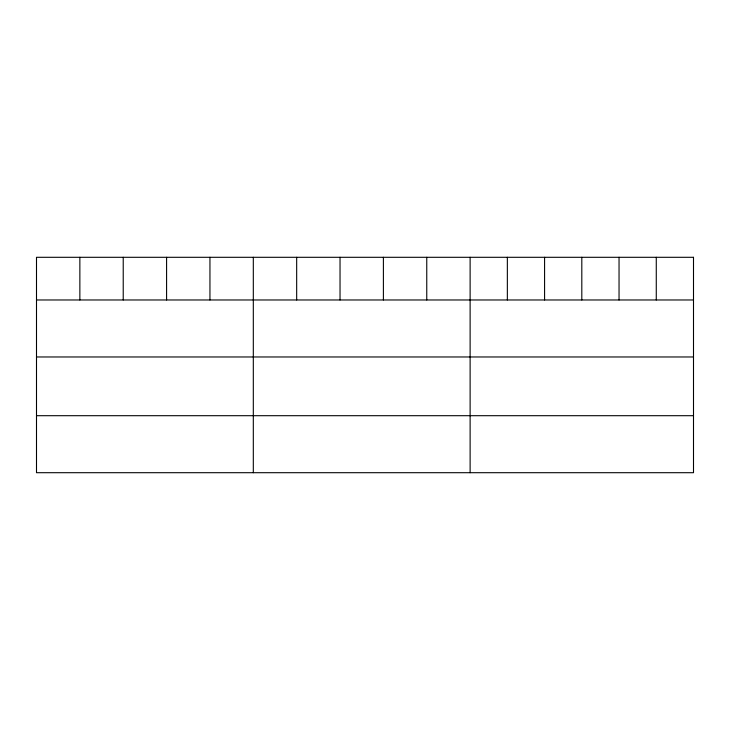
<?xml version="1.0" encoding="UTF-8"?>
<svg xmlns="http://www.w3.org/2000/svg" width="730" height="730" viewBox="0 0 730 730"><rect width="100%" height="100%" fill="white"/><g stroke="black" fill="none" stroke-linecap="round" stroke-linejoin="round"><path stroke-width="1.09" d="M36.5 299.975L693.5 299.975M36.5 356.97L693.5 356.97M36.5 415.698L693.5 415.698M656.27 257.298L656.27 299.975M619.04 257.298L619.04 299.975M581.81 257.298L581.81 299.975M544.58 257.298L544.58 299.975M507.35 257.298L507.35 299.975M470.12 257.298L470.12 472.702M426.758 257.298L426.758 299.975M383.396 257.298L383.396 299.975M340.034 257.298L340.034 299.975M296.672 257.298L296.672 299.975M253.31 257.298L253.31 472.702M209.948 257.298L209.948 299.975M166.586 257.298L166.586 299.975M123.224 257.298L123.224 299.975M79.862 257.298L79.862 299.975M693.5 257.298L36.5 257.298L36.5 472.702L693.5 472.702L693.5 257.298"/></g></svg>
